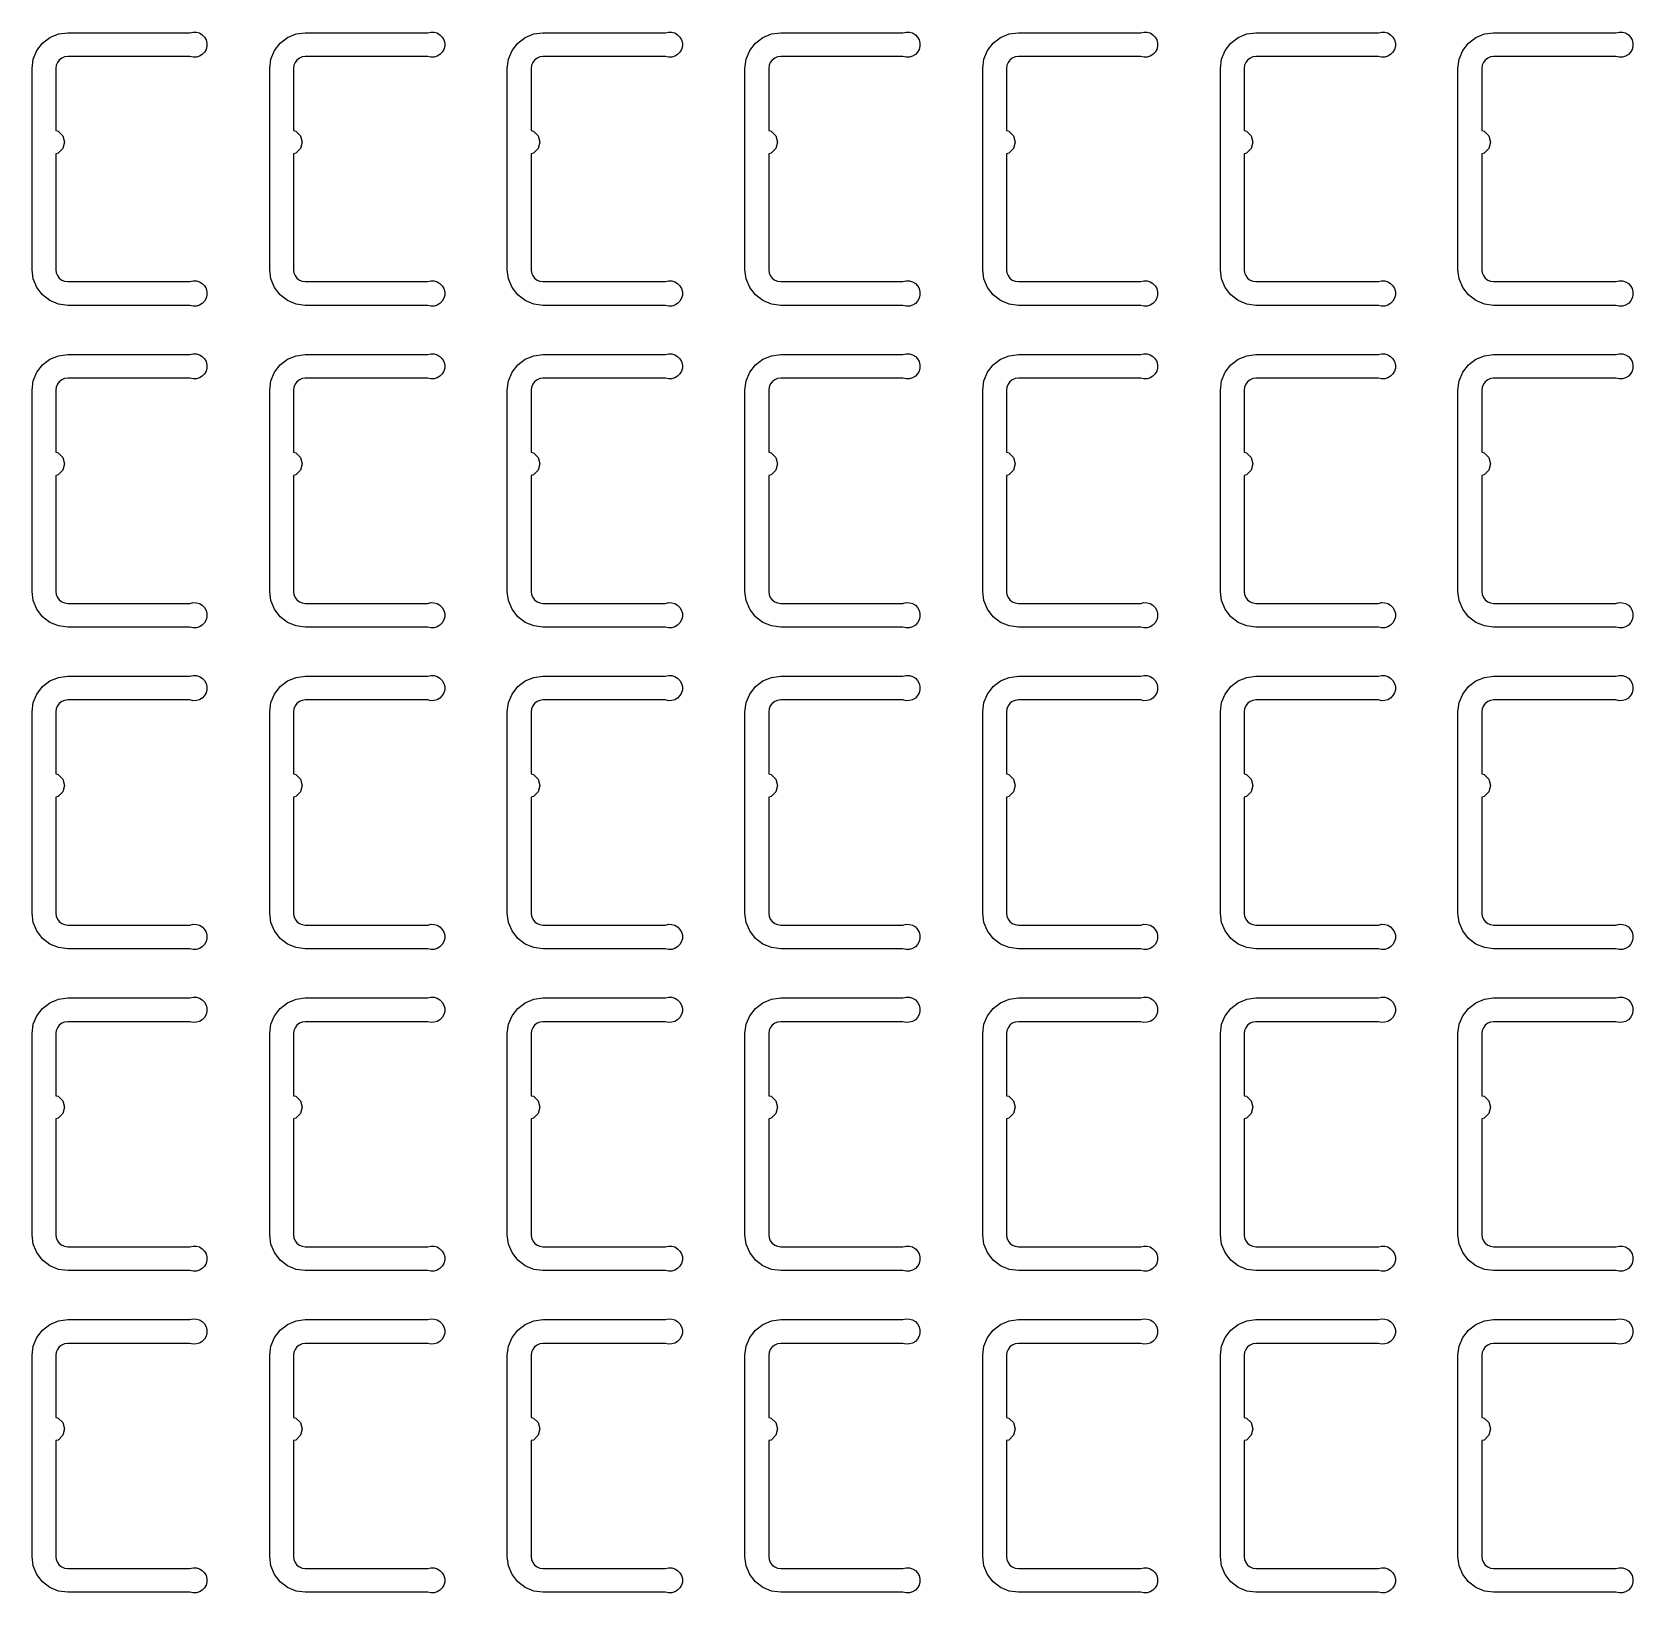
# Model space of a CAD drawing. Extents: x 11 to 212, y 11 to 212.
# Drawn here: x 143.2 to 155.09, y 99.44 to 111.02 of the extents above; entities that cross this region are included whole.
import ezdxf

# ---------------------------------------------------------------- set-up
doc = ezdxf.new("R2010")
doc.units = 0
doc.layers.add('L4', color=7, linetype='continuous')

msp = doc.modelspace()

# ---------------------------------------------------------------- linework, layer by layer
at = {"layer": 'L4'}
for points in [[(144.373, 109.171), (144.397, 109.176), (144.421, 109.175), (144.444, 109.168), (144.464, 109.156), (144.481, 109.139), (144.493, 109.118), (144.499, 109.094), (144.499, 109.07), (144.493, 109.047), (144.481, 109.026), (144.464, 109.009), (144.444, 108.996), (144.421, 108.989), (144.397, 108.989), (144.373, 108.994), (143.465, 108.994), (143.396, 109.003), (143.332, 109.03), (143.278, 109.072), (143.235, 109.126), (143.209, 109.19), (143.2, 109.259), (143.2, 110.753), (143.209, 110.821), (143.235, 110.885), (143.278, 110.94), (143.332, 110.982), (143.396, 111.009), (143.465, 111.018), (144.373, 111.018), (144.397, 111.023), (144.421, 111.022), (144.444, 111.016), (144.464, 111.003), (144.481, 110.986), (144.493, 110.965), (144.499, 110.941), (144.499, 110.917), (144.493, 110.894), (144.481, 110.873), (144.464, 110.856), (144.444, 110.843), (144.421, 110.836), (144.397, 110.836), (144.373, 110.841), (143.465, 110.841), (143.442, 110.838), (143.421, 110.829), (143.402, 110.815), (143.388, 110.797), (143.379, 110.776), (143.376, 110.753), (143.376, 110.292), (143.394, 110.287), (143.429, 110.253), (143.441, 110.206), (143.429, 110.159), (143.394, 110.124), (143.376, 110.12), (143.376, 109.259), (143.379, 109.236), (143.388, 109.215), (143.402, 109.196), (143.421, 109.182), (143.442, 109.174), (143.465, 109.171)], [(146.138, 109.171), (146.161, 109.176), (146.185, 109.175), (146.209, 109.168), (146.229, 109.156), (146.246, 109.139), (146.258, 109.118), (146.264, 109.094), (146.264, 109.07), (146.258, 109.047), (146.246, 109.026), (146.229, 109.009), (146.209, 108.996), (146.185, 108.989), (146.161, 108.989), (146.138, 108.994), (145.229, 108.994), (145.161, 109.003), (145.097, 109.03), (145.042, 109.072), (145, 109.126), (144.974, 109.19), (144.965, 109.259), (144.965, 110.753), (144.974, 110.821), (145, 110.885), (145.042, 110.94), (145.097, 110.982), (145.161, 111.009), (145.229, 111.018), (146.138, 111.018), (146.161, 111.023), (146.185, 111.022), (146.209, 111.016), (146.229, 111.003), (146.246, 110.986), (146.258, 110.965), (146.264, 110.941), (146.264, 110.917), (146.258, 110.894), (146.246, 110.873), (146.229, 110.856), (146.209, 110.843), (146.185, 110.836), (146.161, 110.836), (146.138, 110.841), (145.229, 110.841), (145.207, 110.838), (145.185, 110.829), (145.167, 110.815), (145.153, 110.797), (145.144, 110.776), (145.141, 110.753), (145.141, 110.292), (145.159, 110.287), (145.193, 110.253), (145.206, 110.206), (145.193, 110.159), (145.159, 110.124), (145.141, 110.12), (145.141, 109.259), (145.144, 109.236), (145.153, 109.215), (145.167, 109.196), (145.185, 109.182), (145.207, 109.174), (145.229, 109.171)], [(147.903, 109.171), (147.926, 109.176), (147.95, 109.175), (147.973, 109.168), (147.994, 109.156), (148.011, 109.139), (148.023, 109.118), (148.029, 109.094), (148.029, 109.07), (148.023, 109.047), (148.011, 109.026), (147.994, 109.009), (147.973, 108.996), (147.95, 108.989), (147.926, 108.989), (147.903, 108.994), (146.994, 108.994), (146.926, 109.003), (146.862, 109.03), (146.807, 109.072), (146.765, 109.126), (146.738, 109.19), (146.729, 109.259), (146.729, 110.753), (146.738, 110.821), (146.765, 110.885), (146.807, 110.94), (146.862, 110.982), (146.926, 111.009), (146.994, 111.018), (147.903, 111.018), (147.926, 111.023), (147.95, 111.022), (147.973, 111.016), (147.994, 111.003), (148.011, 110.986), (148.023, 110.965), (148.029, 110.941), (148.029, 110.917), (148.023, 110.894), (148.011, 110.873), (147.994, 110.856), (147.973, 110.843), (147.95, 110.836), (147.926, 110.836), (147.903, 110.841), (146.994, 110.841), (146.971, 110.838), (146.95, 110.829), (146.932, 110.815), (146.918, 110.797), (146.909, 110.776), (146.906, 110.753), (146.906, 110.292), (146.924, 110.287), (146.958, 110.253), (146.971, 110.206), (146.958, 110.159), (146.924, 110.124), (146.906, 110.12), (146.906, 109.259), (146.909, 109.236), (146.918, 109.215), (146.932, 109.196), (146.95, 109.182), (146.971, 109.174), (146.994, 109.171)], [(149.667, 109.171), (149.691, 109.176), (149.715, 109.175), (149.738, 109.168), (149.759, 109.156), (149.775, 109.139), (149.787, 109.118), (149.793, 109.094), (149.793, 109.07), (149.787, 109.047), (149.775, 109.026), (149.759, 109.009), (149.738, 108.996), (149.715, 108.989), (149.691, 108.989), (149.667, 108.994), (148.759, 108.994), (148.69, 109.003), (148.626, 109.03), (148.572, 109.072), (148.53, 109.126), (148.503, 109.19), (148.494, 109.259), (148.494, 110.753), (148.503, 110.821), (148.53, 110.885), (148.572, 110.94), (148.626, 110.982), (148.69, 111.009), (148.759, 111.018), (149.667, 111.018), (149.691, 111.023), (149.715, 111.022), (149.738, 111.016), (149.759, 111.003), (149.775, 110.986), (149.787, 110.965), (149.793, 110.941), (149.793, 110.917), (149.787, 110.894), (149.775, 110.873), (149.759, 110.856), (149.738, 110.843), (149.715, 110.836), (149.691, 110.836), (149.667, 110.841), (148.759, 110.841), (148.736, 110.838), (148.715, 110.829), (148.696, 110.815), (148.682, 110.797), (148.674, 110.776), (148.671, 110.753), (148.671, 110.292), (148.688, 110.287), (148.723, 110.253), (148.735, 110.206), (148.723, 110.159), (148.688, 110.124), (148.671, 110.12), (148.671, 109.259), (148.674, 109.236), (148.682, 109.215), (148.696, 109.196), (148.715, 109.182), (148.736, 109.174), (148.759, 109.171)], [(151.432, 109.171), (151.455, 109.176), (151.48, 109.175), (151.503, 109.168), (151.523, 109.156), (151.54, 109.139), (151.552, 109.118), (151.558, 109.094), (151.558, 109.07), (151.552, 109.047), (151.54, 109.026), (151.523, 109.009), (151.503, 108.996), (151.48, 108.989), (151.455, 108.989), (151.432, 108.994), (150.524, 108.994), (150.455, 109.003), (150.391, 109.03), (150.336, 109.072), (150.294, 109.126), (150.268, 109.19), (150.259, 109.259), (150.259, 110.753), (150.268, 110.821), (150.294, 110.885), (150.336, 110.94), (150.391, 110.982), (150.455, 111.009), (150.524, 111.018), (151.432, 111.018), (151.455, 111.023), (151.48, 111.022), (151.503, 111.016), (151.523, 111.003), (151.54, 110.986), (151.552, 110.965), (151.558, 110.941), (151.558, 110.917), (151.552, 110.894), (151.54, 110.873), (151.523, 110.856), (151.503, 110.843), (151.48, 110.836), (151.455, 110.836), (151.432, 110.841), (150.524, 110.841), (150.501, 110.838), (150.479, 110.829), (150.461, 110.815), (150.447, 110.797), (150.438, 110.776), (150.435, 110.753), (150.435, 110.292), (150.453, 110.287), (150.487, 110.253), (150.5, 110.206), (150.487, 110.159), (150.453, 110.124), (150.435, 110.12), (150.435, 109.259), (150.438, 109.236), (150.447, 109.215), (150.461, 109.196), (150.479, 109.182), (150.501, 109.174), (150.524, 109.171)], [(153.197, 109.171), (153.22, 109.176), (153.244, 109.175), (153.267, 109.168), (153.288, 109.156), (153.305, 109.139), (153.317, 109.118), (153.323, 109.094), (153.323, 109.07), (153.317, 109.047), (153.305, 109.026), (153.288, 109.009), (153.267, 108.996), (153.244, 108.989), (153.22, 108.989), (153.197, 108.994), (152.288, 108.994), (152.22, 109.003), (152.156, 109.03), (152.101, 109.072), (152.059, 109.126), (152.033, 109.19), (152.024, 109.259), (152.024, 110.753), (152.033, 110.821), (152.059, 110.885), (152.101, 110.94), (152.156, 110.982), (152.22, 111.009), (152.288, 111.018), (153.197, 111.018), (153.22, 111.023), (153.244, 111.022), (153.267, 111.016), (153.288, 111.003), (153.305, 110.986), (153.317, 110.965), (153.323, 110.941), (153.323, 110.917), (153.317, 110.894), (153.305, 110.873), (153.288, 110.856), (153.267, 110.843), (153.244, 110.836), (153.22, 110.836), (153.197, 110.841), (152.288, 110.841), (152.265, 110.838), (152.244, 110.829), (152.226, 110.815), (152.212, 110.797), (152.203, 110.776), (152.2, 110.753), (152.2, 110.292), (152.218, 110.287), (152.252, 110.253), (152.265, 110.206), (152.252, 110.159), (152.218, 110.124), (152.2, 110.12), (152.2, 109.259), (152.203, 109.236), (152.212, 109.215), (152.226, 109.196), (152.244, 109.182), (152.265, 109.174), (152.288, 109.171)], [(154.961, 109.171), (154.985, 109.176), (155.009, 109.175), (155.032, 109.168), (155.053, 109.156), (155.069, 109.139), (155.081, 109.118), (155.087, 109.094), (155.087, 109.07), (155.081, 109.047), (155.069, 109.026), (155.053, 109.009), (155.032, 108.996), (155.009, 108.989), (154.985, 108.989), (154.961, 108.994), (154.053, 108.994), (153.984, 109.003), (153.921, 109.03), (153.866, 109.072), (153.824, 109.126), (153.797, 109.19), (153.788, 109.259), (153.788, 110.753), (153.797, 110.821), (153.824, 110.885), (153.866, 110.94), (153.921, 110.982), (153.984, 111.009), (154.053, 111.018), (154.961, 111.018), (154.985, 111.023), (155.009, 111.022), (155.032, 111.016), (155.053, 111.003), (155.069, 110.986), (155.081, 110.965), (155.087, 110.941), (155.087, 110.917), (155.081, 110.894), (155.069, 110.873), (155.053, 110.856), (155.032, 110.843), (155.009, 110.836), (154.985, 110.836), (154.961, 110.841), (154.053, 110.841), (154.03, 110.838), (154.009, 110.829), (153.991, 110.815), (153.977, 110.797), (153.968, 110.776), (153.965, 110.753), (153.965, 110.292), (153.982, 110.287), (154.017, 110.253), (154.029, 110.206), (154.017, 110.159), (153.982, 110.124), (153.965, 110.12), (153.965, 109.259), (153.968, 109.236), (153.977, 109.215), (153.991, 109.196), (154.009, 109.182), (154.03, 109.174), (154.053, 109.171)], [(144.373, 106.782), (144.397, 106.788), (144.421, 106.787), (144.444, 106.78), (144.464, 106.768), (144.481, 106.75), (144.493, 106.729), (144.499, 106.706), (144.499, 106.682), (144.493, 106.659), (144.481, 106.638), (144.464, 106.62), (144.444, 106.608), (144.421, 106.601), (144.397, 106.6), (144.373, 106.606), (143.465, 106.606), (143.396, 106.615), (143.332, 106.641), (143.278, 106.683), (143.235, 106.738), (143.209, 106.802), (143.2, 106.871), (143.2, 108.365), (143.209, 108.433), (143.235, 108.497), (143.278, 108.552), (143.332, 108.594), (143.396, 108.62), (143.465, 108.629), (144.373, 108.629), (144.397, 108.635), (144.421, 108.634), (144.444, 108.627), (144.464, 108.615), (144.481, 108.598), (144.493, 108.577), (144.499, 108.553), (144.499, 108.529), (144.493, 108.506), (144.481, 108.485), (144.464, 108.468), (144.444, 108.455), (144.421, 108.448), (144.397, 108.448), (144.373, 108.453), (143.465, 108.453), (143.442, 108.45), (143.421, 108.441), (143.402, 108.427), (143.388, 108.409), (143.379, 108.388), (143.376, 108.365), (143.376, 107.904), (143.394, 107.899), (143.429, 107.865), (143.441, 107.818), (143.429, 107.771), (143.394, 107.736), (143.376, 107.731), (143.376, 106.871), (143.379, 106.848), (143.388, 106.826), (143.402, 106.808), (143.421, 106.794), (143.442, 106.785), (143.465, 106.782)], [(146.138, 106.782), (146.161, 106.788), (146.185, 106.787), (146.209, 106.78), (146.229, 106.768), (146.246, 106.75), (146.258, 106.729), (146.264, 106.706), (146.264, 106.682), (146.258, 106.659), (146.246, 106.638), (146.229, 106.62), (146.209, 106.608), (146.185, 106.601), (146.161, 106.6), (146.138, 106.606), (145.229, 106.606), (145.161, 106.615), (145.097, 106.641), (145.042, 106.683), (145, 106.738), (144.974, 106.802), (144.965, 106.871), (144.965, 108.365), (144.974, 108.433), (145, 108.497), (145.042, 108.552), (145.097, 108.594), (145.161, 108.62), (145.229, 108.629), (146.138, 108.629), (146.161, 108.635), (146.185, 108.634), (146.209, 108.627), (146.229, 108.615), (146.246, 108.598), (146.258, 108.577), (146.264, 108.553), (146.264, 108.529), (146.258, 108.506), (146.246, 108.485), (146.229, 108.468), (146.209, 108.455), (146.185, 108.448), (146.161, 108.448), (146.138, 108.453), (145.229, 108.453), (145.207, 108.45), (145.185, 108.441), (145.167, 108.427), (145.153, 108.409), (145.144, 108.388), (145.141, 108.365), (145.141, 107.904), (145.159, 107.899), (145.193, 107.865), (145.206, 107.818), (145.193, 107.771), (145.159, 107.736), (145.141, 107.731), (145.141, 106.871), (145.144, 106.848), (145.153, 106.826), (145.167, 106.808), (145.185, 106.794), (145.207, 106.785), (145.229, 106.782)], [(147.903, 106.782), (147.926, 106.788), (147.95, 106.787), (147.973, 106.78), (147.994, 106.768), (148.011, 106.75), (148.023, 106.729), (148.029, 106.706), (148.029, 106.682), (148.023, 106.659), (148.011, 106.638), (147.994, 106.62), (147.973, 106.608), (147.95, 106.601), (147.926, 106.6), (147.903, 106.606), (146.994, 106.606), (146.926, 106.615), (146.862, 106.641), (146.807, 106.683), (146.765, 106.738), (146.738, 106.802), (146.729, 106.871), (146.729, 108.365), (146.738, 108.433), (146.765, 108.497), (146.807, 108.552), (146.862, 108.594), (146.926, 108.62), (146.994, 108.629), (147.903, 108.629), (147.926, 108.635), (147.95, 108.634), (147.973, 108.627), (147.994, 108.615), (148.011, 108.598), (148.023, 108.577), (148.029, 108.553), (148.029, 108.529), (148.023, 108.506), (148.011, 108.485), (147.994, 108.468), (147.973, 108.455), (147.95, 108.448), (147.926, 108.448), (147.903, 108.453), (146.994, 108.453), (146.971, 108.45), (146.95, 108.441), (146.932, 108.427), (146.918, 108.409), (146.909, 108.388), (146.906, 108.365), (146.906, 107.904), (146.924, 107.899), (146.958, 107.865), (146.971, 107.818), (146.958, 107.771), (146.924, 107.736), (146.906, 107.731), (146.906, 106.871), (146.909, 106.848), (146.918, 106.826), (146.932, 106.808), (146.95, 106.794), (146.971, 106.785), (146.994, 106.782)], [(149.667, 106.782), (149.691, 106.788), (149.715, 106.787), (149.738, 106.78), (149.759, 106.768), (149.775, 106.75), (149.787, 106.729), (149.793, 106.706), (149.793, 106.682), (149.787, 106.659), (149.775, 106.638), (149.759, 106.62), (149.738, 106.608), (149.715, 106.601), (149.691, 106.6), (149.667, 106.606), (148.759, 106.606), (148.69, 106.615), (148.626, 106.641), (148.572, 106.683), (148.53, 106.738), (148.503, 106.802), (148.494, 106.871), (148.494, 108.365), (148.503, 108.433), (148.53, 108.497), (148.572, 108.552), (148.626, 108.594), (148.69, 108.62), (148.759, 108.629), (149.667, 108.629), (149.691, 108.635), (149.715, 108.634), (149.738, 108.627), (149.759, 108.615), (149.775, 108.598), (149.787, 108.577), (149.793, 108.553), (149.793, 108.529), (149.787, 108.506), (149.775, 108.485), (149.759, 108.468), (149.738, 108.455), (149.715, 108.448), (149.691, 108.448), (149.667, 108.453), (148.759, 108.453), (148.736, 108.45), (148.715, 108.441), (148.696, 108.427), (148.682, 108.409), (148.674, 108.388), (148.671, 108.365), (148.671, 107.904), (148.688, 107.899), (148.723, 107.865), (148.735, 107.818), (148.723, 107.771), (148.688, 107.736), (148.671, 107.731), (148.671, 106.871), (148.674, 106.848), (148.682, 106.826), (148.696, 106.808), (148.715, 106.794), (148.736, 106.785), (148.759, 106.782)], [(151.432, 106.782), (151.455, 106.788), (151.48, 106.787), (151.503, 106.78), (151.523, 106.768), (151.54, 106.75), (151.552, 106.729), (151.558, 106.706), (151.558, 106.682), (151.552, 106.659), (151.54, 106.638), (151.523, 106.62), (151.503, 106.608), (151.48, 106.601), (151.455, 106.6), (151.432, 106.606), (150.524, 106.606), (150.455, 106.615), (150.391, 106.641), (150.336, 106.683), (150.294, 106.738), (150.268, 106.802), (150.259, 106.871), (150.259, 108.365), (150.268, 108.433), (150.294, 108.497), (150.336, 108.552), (150.391, 108.594), (150.455, 108.62), (150.524, 108.629), (151.432, 108.629), (151.455, 108.635), (151.48, 108.634), (151.503, 108.627), (151.523, 108.615), (151.54, 108.598), (151.552, 108.577), (151.558, 108.553), (151.558, 108.529), (151.552, 108.506), (151.54, 108.485), (151.523, 108.468), (151.503, 108.455), (151.48, 108.448), (151.455, 108.448), (151.432, 108.453), (150.524, 108.453), (150.501, 108.45), (150.479, 108.441), (150.461, 108.427), (150.447, 108.409), (150.438, 108.388), (150.435, 108.365), (150.435, 107.904), (150.453, 107.899), (150.487, 107.865), (150.5, 107.818), (150.487, 107.771), (150.453, 107.736), (150.435, 107.731), (150.435, 106.871), (150.438, 106.848), (150.447, 106.826), (150.461, 106.808), (150.479, 106.794), (150.501, 106.785), (150.524, 106.782)], [(153.197, 106.782), (153.22, 106.788), (153.244, 106.787), (153.267, 106.78), (153.288, 106.768), (153.305, 106.75), (153.317, 106.729), (153.323, 106.706), (153.323, 106.682), (153.317, 106.659), (153.305, 106.638), (153.288, 106.62), (153.267, 106.608), (153.244, 106.601), (153.22, 106.6), (153.197, 106.606), (152.288, 106.606), (152.22, 106.615), (152.156, 106.641), (152.101, 106.683), (152.059, 106.738), (152.033, 106.802), (152.024, 106.871), (152.024, 108.365), (152.033, 108.433), (152.059, 108.497), (152.101, 108.552), (152.156, 108.594), (152.22, 108.62), (152.288, 108.629), (153.197, 108.629), (153.22, 108.635), (153.244, 108.634), (153.267, 108.627), (153.288, 108.615), (153.305, 108.598), (153.317, 108.577), (153.323, 108.553), (153.323, 108.529), (153.317, 108.506), (153.305, 108.485), (153.288, 108.468), (153.267, 108.455), (153.244, 108.448), (153.22, 108.448), (153.197, 108.453), (152.288, 108.453), (152.265, 108.45), (152.244, 108.441), (152.226, 108.427), (152.212, 108.409), (152.203, 108.388), (152.2, 108.365), (152.2, 107.904), (152.218, 107.899), (152.252, 107.865), (152.265, 107.818), (152.252, 107.771), (152.218, 107.736), (152.2, 107.731), (152.2, 106.871), (152.203, 106.848), (152.212, 106.826), (152.226, 106.808), (152.244, 106.794), (152.265, 106.785), (152.288, 106.782)], [(154.961, 106.782), (154.985, 106.788), (155.009, 106.787), (155.032, 106.78), (155.053, 106.768), (155.069, 106.75), (155.081, 106.729), (155.087, 106.706), (155.087, 106.682), (155.081, 106.659), (155.069, 106.638), (155.053, 106.62), (155.032, 106.608), (155.009, 106.601), (154.985, 106.6), (154.961, 106.606), (154.053, 106.606), (153.984, 106.615), (153.921, 106.641), (153.866, 106.683), (153.824, 106.738), (153.797, 106.802), (153.788, 106.871), (153.788, 108.365), (153.797, 108.433), (153.824, 108.497), (153.866, 108.552), (153.921, 108.594), (153.984, 108.62), (154.053, 108.629), (154.961, 108.629), (154.985, 108.635), (155.009, 108.634), (155.032, 108.627), (155.053, 108.615), (155.069, 108.598), (155.081, 108.577), (155.087, 108.553), (155.087, 108.529), (155.081, 108.506), (155.069, 108.485), (155.053, 108.468), (155.032, 108.455), (155.009, 108.448), (154.985, 108.448), (154.961, 108.453), (154.053, 108.453), (154.03, 108.45), (154.009, 108.441), (153.991, 108.427), (153.977, 108.409), (153.968, 108.388), (153.965, 108.365), (153.965, 107.904), (153.982, 107.899), (154.017, 107.865), (154.029, 107.818), (154.017, 107.771), (153.982, 107.736), (153.965, 107.731), (153.965, 106.871), (153.968, 106.848), (153.977, 106.826), (153.991, 106.808), (154.009, 106.794), (154.03, 106.785), (154.053, 106.782)], [(144.373, 104.394), (144.397, 104.4), (144.421, 104.399), (144.444, 104.392), (144.464, 104.38), (144.481, 104.362), (144.493, 104.341), (144.499, 104.318), (144.499, 104.294), (144.493, 104.271), (144.481, 104.25), (144.464, 104.232), (144.444, 104.22), (144.421, 104.213), (144.397, 104.212), (144.373, 104.218), (143.465, 104.218), (143.396, 104.227), (143.332, 104.253), (143.278, 104.295), (143.235, 104.35), (143.209, 104.414), (143.2, 104.482), (143.2, 105.976), (143.209, 106.045), (143.235, 106.109), (143.278, 106.164), (143.332, 106.206), (143.396, 106.232), (143.465, 106.241), (144.373, 106.241), (144.397, 106.247), (144.421, 106.246), (144.444, 106.239), (144.464, 106.227), (144.481, 106.209), (144.493, 106.188), (144.499, 106.165), (144.499, 106.141), (144.493, 106.118), (144.481, 106.097), (144.464, 106.079), (144.444, 106.067), (144.421, 106.06), (144.397, 106.059), (144.373, 106.065), (143.465, 106.065), (143.442, 106.062), (143.421, 106.053), (143.402, 106.039), (143.388, 106.021), (143.379, 105.999), (143.376, 105.976), (143.376, 105.516), (143.394, 105.511), (143.429, 105.476), (143.441, 105.429), (143.429, 105.382), (143.394, 105.348), (143.376, 105.343), (143.376, 104.482), (143.379, 104.46), (143.388, 104.438), (143.402, 104.42), (143.421, 104.406), (143.442, 104.397), (143.465, 104.394)], [(146.138, 104.394), (146.161, 104.4), (146.185, 104.399), (146.209, 104.392), (146.229, 104.38), (146.246, 104.362), (146.258, 104.341), (146.264, 104.318), (146.264, 104.294), (146.258, 104.271), (146.246, 104.25), (146.229, 104.232), (146.209, 104.22), (146.185, 104.213), (146.161, 104.212), (146.138, 104.218), (145.229, 104.218), (145.161, 104.227), (145.097, 104.253), (145.042, 104.295), (145, 104.35), (144.974, 104.414), (144.965, 104.482), (144.965, 105.976), (144.974, 106.045), (145, 106.109), (145.042, 106.164), (145.097, 106.206), (145.161, 106.232), (145.229, 106.241), (146.138, 106.241), (146.161, 106.247), (146.185, 106.246), (146.209, 106.239), (146.229, 106.227), (146.246, 106.209), (146.258, 106.188), (146.264, 106.165), (146.264, 106.141), (146.258, 106.118), (146.246, 106.097), (146.229, 106.079), (146.209, 106.067), (146.185, 106.06), (146.161, 106.059), (146.138, 106.065), (145.229, 106.065), (145.207, 106.062), (145.185, 106.053), (145.167, 106.039), (145.153, 106.021), (145.144, 105.999), (145.141, 105.976), (145.141, 105.516), (145.159, 105.511), (145.193, 105.476), (145.206, 105.429), (145.193, 105.382), (145.159, 105.348), (145.141, 105.343), (145.141, 104.482), (145.144, 104.46), (145.153, 104.438), (145.167, 104.42), (145.185, 104.406), (145.207, 104.397), (145.229, 104.394)], [(147.903, 104.394), (147.926, 104.4), (147.95, 104.399), (147.973, 104.392), (147.994, 104.38), (148.011, 104.362), (148.023, 104.341), (148.029, 104.318), (148.029, 104.294), (148.023, 104.271), (148.011, 104.25), (147.994, 104.232), (147.973, 104.22), (147.95, 104.213), (147.926, 104.212), (147.903, 104.218), (146.994, 104.218), (146.926, 104.227), (146.862, 104.253), (146.807, 104.295), (146.765, 104.35), (146.738, 104.414), (146.729, 104.482), (146.729, 105.976), (146.738, 106.045), (146.765, 106.109), (146.807, 106.164), (146.862, 106.206), (146.926, 106.232), (146.994, 106.241), (147.903, 106.241), (147.926, 106.247), (147.95, 106.246), (147.973, 106.239), (147.994, 106.227), (148.011, 106.209), (148.023, 106.188), (148.029, 106.165), (148.029, 106.141), (148.023, 106.118), (148.011, 106.097), (147.994, 106.079), (147.973, 106.067), (147.95, 106.06), (147.926, 106.059), (147.903, 106.065), (146.994, 106.065), (146.971, 106.062), (146.95, 106.053), (146.932, 106.039), (146.918, 106.021), (146.909, 105.999), (146.906, 105.976), (146.906, 105.516), (146.924, 105.511), (146.958, 105.476), (146.971, 105.429), (146.958, 105.382), (146.924, 105.348), (146.906, 105.343), (146.906, 104.482), (146.909, 104.46), (146.918, 104.438), (146.932, 104.42), (146.95, 104.406), (146.971, 104.397), (146.994, 104.394)], [(149.667, 104.394), (149.691, 104.4), (149.715, 104.399), (149.738, 104.392), (149.759, 104.38), (149.775, 104.362), (149.787, 104.341), (149.793, 104.318), (149.793, 104.294), (149.787, 104.271), (149.775, 104.25), (149.759, 104.232), (149.738, 104.22), (149.715, 104.213), (149.691, 104.212), (149.667, 104.218), (148.759, 104.218), (148.69, 104.227), (148.626, 104.253), (148.572, 104.295), (148.53, 104.35), (148.503, 104.414), (148.494, 104.482), (148.494, 105.976), (148.503, 106.045), (148.53, 106.109), (148.572, 106.164), (148.626, 106.206), (148.69, 106.232), (148.759, 106.241), (149.667, 106.241), (149.691, 106.247), (149.715, 106.246), (149.738, 106.239), (149.759, 106.227), (149.775, 106.209), (149.787, 106.188), (149.793, 106.165), (149.793, 106.141), (149.787, 106.118), (149.775, 106.097), (149.759, 106.079), (149.738, 106.067), (149.715, 106.06), (149.691, 106.059), (149.667, 106.065), (148.759, 106.065), (148.736, 106.062), (148.715, 106.053), (148.696, 106.039), (148.682, 106.021), (148.674, 105.999), (148.671, 105.976), (148.671, 105.516), (148.688, 105.511), (148.723, 105.476), (148.735, 105.429), (148.723, 105.382), (148.688, 105.348), (148.671, 105.343), (148.671, 104.482), (148.674, 104.46), (148.682, 104.438), (148.696, 104.42), (148.715, 104.406), (148.736, 104.397), (148.759, 104.394)], [(151.432, 104.394), (151.455, 104.4), (151.48, 104.399), (151.503, 104.392), (151.523, 104.38), (151.54, 104.362), (151.552, 104.341), (151.558, 104.318), (151.558, 104.294), (151.552, 104.271), (151.54, 104.25), (151.523, 104.232), (151.503, 104.22), (151.48, 104.213), (151.455, 104.212), (151.432, 104.218), (150.524, 104.218), (150.455, 104.227), (150.391, 104.253), (150.336, 104.295), (150.294, 104.35), (150.268, 104.414), (150.259, 104.482), (150.259, 105.976), (150.268, 106.045), (150.294, 106.109), (150.336, 106.164), (150.391, 106.206), (150.455, 106.232), (150.524, 106.241), (151.432, 106.241), (151.455, 106.247), (151.48, 106.246), (151.503, 106.239), (151.523, 106.227), (151.54, 106.209), (151.552, 106.188), (151.558, 106.165), (151.558, 106.141), (151.552, 106.118), (151.54, 106.097), (151.523, 106.079), (151.503, 106.067), (151.48, 106.06), (151.455, 106.059), (151.432, 106.065), (150.524, 106.065), (150.501, 106.062), (150.479, 106.053), (150.461, 106.039), (150.447, 106.021), (150.438, 105.999), (150.435, 105.976), (150.435, 105.516), (150.453, 105.511), (150.487, 105.476), (150.5, 105.429), (150.487, 105.382), (150.453, 105.348), (150.435, 105.343), (150.435, 104.482), (150.438, 104.46), (150.447, 104.438), (150.461, 104.42), (150.479, 104.406), (150.501, 104.397), (150.524, 104.394)], [(153.197, 104.394), (153.22, 104.4), (153.244, 104.399), (153.267, 104.392), (153.288, 104.38), (153.305, 104.362), (153.317, 104.341), (153.323, 104.318), (153.323, 104.294), (153.317, 104.271), (153.305, 104.25), (153.288, 104.232), (153.267, 104.22), (153.244, 104.213), (153.22, 104.212), (153.197, 104.218), (152.288, 104.218), (152.22, 104.227), (152.156, 104.253), (152.101, 104.295), (152.059, 104.35), (152.033, 104.414), (152.024, 104.482), (152.024, 105.976), (152.033, 106.045), (152.059, 106.109), (152.101, 106.164), (152.156, 106.206), (152.22, 106.232), (152.288, 106.241), (153.197, 106.241), (153.22, 106.247), (153.244, 106.246), (153.267, 106.239), (153.288, 106.227), (153.305, 106.209), (153.317, 106.188), (153.323, 106.165), (153.323, 106.141), (153.317, 106.118), (153.305, 106.097), (153.288, 106.079), (153.267, 106.067), (153.244, 106.06), (153.22, 106.059), (153.197, 106.065), (152.288, 106.065), (152.265, 106.062), (152.244, 106.053), (152.226, 106.039), (152.212, 106.021), (152.203, 105.999), (152.2, 105.976), (152.2, 105.516), (152.218, 105.511), (152.252, 105.476), (152.265, 105.429), (152.252, 105.382), (152.218, 105.348), (152.2, 105.343), (152.2, 104.482), (152.203, 104.46), (152.212, 104.438), (152.226, 104.42), (152.244, 104.406), (152.265, 104.397), (152.288, 104.394)], [(154.961, 104.394), (154.985, 104.4), (155.009, 104.399), (155.032, 104.392), (155.053, 104.38), (155.069, 104.362), (155.081, 104.341), (155.087, 104.318), (155.087, 104.294), (155.081, 104.271), (155.069, 104.25), (155.053, 104.232), (155.032, 104.22), (155.009, 104.213), (154.985, 104.212), (154.961, 104.218), (154.053, 104.218), (153.984, 104.227), (153.921, 104.253), (153.866, 104.295), (153.824, 104.35), (153.797, 104.414), (153.788, 104.482), (153.788, 105.976), (153.797, 106.045), (153.824, 106.109), (153.866, 106.164), (153.921, 106.206), (153.984, 106.232), (154.053, 106.241), (154.961, 106.241), (154.985, 106.247), (155.009, 106.246), (155.032, 106.239), (155.053, 106.227), (155.069, 106.209), (155.081, 106.188), (155.087, 106.165), (155.087, 106.141), (155.081, 106.118), (155.069, 106.097), (155.053, 106.079), (155.032, 106.067), (155.009, 106.06), (154.985, 106.059), (154.961, 106.065), (154.053, 106.065), (154.03, 106.062), (154.009, 106.053), (153.991, 106.039), (153.977, 106.021), (153.968, 105.999), (153.965, 105.976), (153.965, 105.516), (153.982, 105.511), (154.017, 105.476), (154.029, 105.429), (154.017, 105.382), (153.982, 105.348), (153.965, 105.343), (153.965, 104.482), (153.968, 104.46), (153.977, 104.438), (153.991, 104.42), (154.009, 104.406), (154.03, 104.397), (154.053, 104.394)], [(144.373, 102.006), (144.397, 102.011), (144.421, 102.011), (144.444, 102.004), (144.464, 101.991), (144.481, 101.974), (144.493, 101.953), (144.499, 101.93), (144.499, 101.906), (144.493, 101.882), (144.481, 101.861), (144.464, 101.844), (144.444, 101.832), (144.421, 101.825), (144.397, 101.824), (144.373, 101.829), (143.465, 101.829), (143.396, 101.838), (143.332, 101.865), (143.278, 101.907), (143.235, 101.962), (143.209, 102.026), (143.2, 102.094), (143.2, 103.588), (143.209, 103.657), (143.235, 103.721), (143.278, 103.775), (143.332, 103.817), (143.396, 103.844), (143.465, 103.853), (144.373, 103.853), (144.397, 103.858), (144.421, 103.858), (144.444, 103.851), (144.464, 103.838), (144.481, 103.821), (144.493, 103.8), (144.499, 103.777), (144.499, 103.753), (144.493, 103.729), (144.481, 103.708), (144.464, 103.691), (144.444, 103.679), (144.421, 103.672), (144.397, 103.671), (144.373, 103.676), (143.465, 103.676), (143.442, 103.673), (143.421, 103.665), (143.402, 103.651), (143.388, 103.632), (143.379, 103.611), (143.376, 103.588), (143.376, 103.127), (143.394, 103.123), (143.429, 103.088), (143.441, 103.041), (143.429, 102.994), (143.394, 102.96), (143.376, 102.955), (143.376, 102.094), (143.379, 102.071), (143.388, 102.05), (143.402, 102.032), (143.421, 102.018), (143.442, 102.009), (143.465, 102.006)], [(146.138, 102.006), (146.161, 102.011), (146.185, 102.011), (146.209, 102.004), (146.229, 101.991), (146.246, 101.974), (146.258, 101.953), (146.264, 101.93), (146.264, 101.906), (146.258, 101.882), (146.246, 101.861), (146.229, 101.844), (146.209, 101.832), (146.185, 101.825), (146.161, 101.824), (146.138, 101.829), (145.229, 101.829), (145.161, 101.838), (145.097, 101.865), (145.042, 101.907), (145, 101.962), (144.974, 102.026), (144.965, 102.094), (144.965, 103.588), (144.974, 103.657), (145, 103.721), (145.042, 103.775), (145.097, 103.817), (145.161, 103.844), (145.229, 103.853), (146.138, 103.853), (146.161, 103.858), (146.185, 103.858), (146.209, 103.851), (146.229, 103.838), (146.246, 103.821), (146.258, 103.8), (146.264, 103.777), (146.264, 103.753), (146.258, 103.729), (146.246, 103.708), (146.229, 103.691), (146.209, 103.679), (146.185, 103.672), (146.161, 103.671), (146.138, 103.676), (145.229, 103.676), (145.207, 103.673), (145.185, 103.665), (145.167, 103.651), (145.153, 103.632), (145.144, 103.611), (145.141, 103.588), (145.141, 103.127), (145.159, 103.123), (145.193, 103.088), (145.206, 103.041), (145.193, 102.994), (145.159, 102.96), (145.141, 102.955), (145.141, 102.094), (145.144, 102.071), (145.153, 102.05), (145.167, 102.032), (145.185, 102.018), (145.207, 102.009), (145.229, 102.006)], [(147.903, 102.006), (147.926, 102.011), (147.95, 102.011), (147.973, 102.004), (147.994, 101.991), (148.011, 101.974), (148.023, 101.953), (148.029, 101.93), (148.029, 101.906), (148.023, 101.882), (148.011, 101.861), (147.994, 101.844), (147.973, 101.832), (147.95, 101.825), (147.926, 101.824), (147.903, 101.829), (146.994, 101.829), (146.926, 101.838), (146.862, 101.865), (146.807, 101.907), (146.765, 101.962), (146.738, 102.026), (146.729, 102.094), (146.729, 103.588), (146.738, 103.657), (146.765, 103.721), (146.807, 103.775), (146.862, 103.817), (146.926, 103.844), (146.994, 103.853), (147.903, 103.853), (147.926, 103.858), (147.95, 103.858), (147.973, 103.851), (147.994, 103.838), (148.011, 103.821), (148.023, 103.8), (148.029, 103.777), (148.029, 103.753), (148.023, 103.729), (148.011, 103.708), (147.994, 103.691), (147.973, 103.679), (147.95, 103.672), (147.926, 103.671), (147.903, 103.676), (146.994, 103.676), (146.971, 103.673), (146.95, 103.665), (146.932, 103.651), (146.918, 103.632), (146.909, 103.611), (146.906, 103.588), (146.906, 103.127), (146.924, 103.123), (146.958, 103.088), (146.971, 103.041), (146.958, 102.994), (146.924, 102.96), (146.906, 102.955), (146.906, 102.094), (146.909, 102.071), (146.918, 102.05), (146.932, 102.032), (146.95, 102.018), (146.971, 102.009), (146.994, 102.006)], [(149.667, 102.006), (149.691, 102.011), (149.715, 102.011), (149.738, 102.004), (149.759, 101.991), (149.775, 101.974), (149.787, 101.953), (149.793, 101.93), (149.793, 101.906), (149.787, 101.882), (149.775, 101.861), (149.759, 101.844), (149.738, 101.832), (149.715, 101.825), (149.691, 101.824), (149.667, 101.829), (148.759, 101.829), (148.69, 101.838), (148.626, 101.865), (148.572, 101.907), (148.53, 101.962), (148.503, 102.026), (148.494, 102.094), (148.494, 103.588), (148.503, 103.657), (148.53, 103.721), (148.572, 103.775), (148.626, 103.817), (148.69, 103.844), (148.759, 103.853), (149.667, 103.853), (149.691, 103.858), (149.715, 103.858), (149.738, 103.851), (149.759, 103.838), (149.775, 103.821), (149.787, 103.8), (149.793, 103.777), (149.793, 103.753), (149.787, 103.729), (149.775, 103.708), (149.759, 103.691), (149.738, 103.679), (149.715, 103.672), (149.691, 103.671), (149.667, 103.676), (148.759, 103.676), (148.736, 103.673), (148.715, 103.665), (148.696, 103.651), (148.682, 103.632), (148.674, 103.611), (148.671, 103.588), (148.671, 103.127), (148.688, 103.123), (148.723, 103.088), (148.735, 103.041), (148.723, 102.994), (148.688, 102.96), (148.671, 102.955), (148.671, 102.094), (148.674, 102.071), (148.682, 102.05), (148.696, 102.032), (148.715, 102.018), (148.736, 102.009), (148.759, 102.006)], [(151.432, 102.006), (151.455, 102.011), (151.48, 102.011), (151.503, 102.004), (151.523, 101.991), (151.54, 101.974), (151.552, 101.953), (151.558, 101.93), (151.558, 101.906), (151.552, 101.882), (151.54, 101.861), (151.523, 101.844), (151.503, 101.832), (151.48, 101.825), (151.455, 101.824), (151.432, 101.829), (150.524, 101.829), (150.455, 101.838), (150.391, 101.865), (150.336, 101.907), (150.294, 101.962), (150.268, 102.026), (150.259, 102.094), (150.259, 103.588), (150.268, 103.657), (150.294, 103.721), (150.336, 103.775), (150.391, 103.817), (150.455, 103.844), (150.524, 103.853), (151.432, 103.853), (151.455, 103.858), (151.48, 103.858), (151.503, 103.851), (151.523, 103.838), (151.54, 103.821), (151.552, 103.8), (151.558, 103.777), (151.558, 103.753), (151.552, 103.729), (151.54, 103.708), (151.523, 103.691), (151.503, 103.679), (151.48, 103.672), (151.455, 103.671), (151.432, 103.676), (150.524, 103.676), (150.501, 103.673), (150.479, 103.665), (150.461, 103.651), (150.447, 103.632), (150.438, 103.611), (150.435, 103.588), (150.435, 103.127), (150.453, 103.123), (150.487, 103.088), (150.5, 103.041), (150.487, 102.994), (150.453, 102.96), (150.435, 102.955), (150.435, 102.094), (150.438, 102.071), (150.447, 102.05), (150.461, 102.032), (150.479, 102.018), (150.501, 102.009), (150.524, 102.006)], [(153.197, 102.006), (153.22, 102.011), (153.244, 102.011), (153.267, 102.004), (153.288, 101.991), (153.305, 101.974), (153.317, 101.953), (153.323, 101.93), (153.323, 101.906), (153.317, 101.882), (153.305, 101.861), (153.288, 101.844), (153.267, 101.832), (153.244, 101.825), (153.22, 101.824), (153.197, 101.829), (152.288, 101.829), (152.22, 101.838), (152.156, 101.865), (152.101, 101.907), (152.059, 101.962), (152.033, 102.026), (152.024, 102.094), (152.024, 103.588), (152.033, 103.657), (152.059, 103.721), (152.101, 103.775), (152.156, 103.817), (152.22, 103.844), (152.288, 103.853), (153.197, 103.853), (153.22, 103.858), (153.244, 103.858), (153.267, 103.851), (153.288, 103.838), (153.305, 103.821), (153.317, 103.8), (153.323, 103.777), (153.323, 103.753), (153.317, 103.729), (153.305, 103.708), (153.288, 103.691), (153.267, 103.679), (153.244, 103.672), (153.22, 103.671), (153.197, 103.676), (152.288, 103.676), (152.265, 103.673), (152.244, 103.665), (152.226, 103.651), (152.212, 103.632), (152.203, 103.611), (152.2, 103.588), (152.2, 103.127), (152.218, 103.123), (152.252, 103.088), (152.265, 103.041), (152.252, 102.994), (152.218, 102.96), (152.2, 102.955), (152.2, 102.094), (152.203, 102.071), (152.212, 102.05), (152.226, 102.032), (152.244, 102.018), (152.265, 102.009), (152.288, 102.006)], [(154.961, 102.006), (154.985, 102.011), (155.009, 102.011), (155.032, 102.004), (155.053, 101.991), (155.069, 101.974), (155.081, 101.953), (155.087, 101.93), (155.087, 101.906), (155.081, 101.882), (155.069, 101.861), (155.053, 101.844), (155.032, 101.832), (155.009, 101.825), (154.985, 101.824), (154.961, 101.829), (154.053, 101.829), (153.984, 101.838), (153.921, 101.865), (153.866, 101.907), (153.824, 101.962), (153.797, 102.026), (153.788, 102.094), (153.788, 103.588), (153.797, 103.657), (153.824, 103.721), (153.866, 103.775), (153.921, 103.817), (153.984, 103.844), (154.053, 103.853), (154.961, 103.853), (154.985, 103.858), (155.009, 103.858), (155.032, 103.851), (155.053, 103.838), (155.069, 103.821), (155.081, 103.8), (155.087, 103.777), (155.087, 103.753), (155.081, 103.729), (155.069, 103.708), (155.053, 103.691), (155.032, 103.679), (155.009, 103.672), (154.985, 103.671), (154.961, 103.676), (154.053, 103.676), (154.03, 103.673), (154.009, 103.665), (153.991, 103.651), (153.977, 103.632), (153.968, 103.611), (153.965, 103.588), (153.965, 103.127), (153.982, 103.123), (154.017, 103.088), (154.029, 103.041), (154.017, 102.994), (153.982, 102.96), (153.965, 102.955), (153.965, 102.094), (153.968, 102.071), (153.977, 102.05), (153.991, 102.032), (154.009, 102.018), (154.03, 102.009), (154.053, 102.006)], [(144.373, 99.618), (144.397, 99.623), (144.421, 99.622), (144.444, 99.616), (144.464, 99.603), (144.481, 99.586), (144.493, 99.565), (144.499, 99.541), (144.499, 99.517), (144.493, 99.494), (144.481, 99.473), (144.464, 99.456), (144.444, 99.443), (144.421, 99.436), (144.397, 99.436), (144.373, 99.441), (143.465, 99.441), (143.396, 99.45), (143.332, 99.477), (143.278, 99.519), (143.235, 99.574), (143.209, 99.637), (143.2, 99.706), (143.2, 101.2), (143.209, 101.269), (143.235, 101.332), (143.278, 101.387), (143.332, 101.429), (143.396, 101.456), (143.465, 101.465), (144.373, 101.465), (144.397, 101.47), (144.421, 101.469), (144.444, 101.463), (144.464, 101.45), (144.481, 101.433), (144.493, 101.412), (144.499, 101.389), (144.499, 101.364), (144.493, 101.341), (144.481, 101.32), (144.464, 101.303), (144.444, 101.29), (144.421, 101.284), (144.397, 101.283), (144.373, 101.288), (143.465, 101.288), (143.442, 101.285), (143.421, 101.276), (143.402, 101.262), (143.388, 101.244), (143.379, 101.223), (143.376, 101.2), (143.376, 100.739), (143.394, 100.734), (143.429, 100.7), (143.441, 100.653), (143.429, 100.606), (143.394, 100.571), (143.376, 100.567), (143.376, 99.706), (143.379, 99.683), (143.388, 99.662), (143.402, 99.643), (143.421, 99.629), (143.442, 99.621), (143.465, 99.618)], [(146.138, 99.618), (146.161, 99.623), (146.185, 99.622), (146.209, 99.616), (146.229, 99.603), (146.246, 99.586), (146.258, 99.565), (146.264, 99.541), (146.264, 99.517), (146.258, 99.494), (146.246, 99.473), (146.229, 99.456), (146.209, 99.443), (146.185, 99.436), (146.161, 99.436), (146.138, 99.441), (145.229, 99.441), (145.161, 99.45), (145.097, 99.477), (145.042, 99.519), (145, 99.574), (144.974, 99.637), (144.965, 99.706), (144.965, 101.2), (144.974, 101.269), (145, 101.332), (145.042, 101.387), (145.097, 101.429), (145.161, 101.456), (145.229, 101.465), (146.138, 101.465), (146.161, 101.47), (146.185, 101.469), (146.209, 101.463), (146.229, 101.45), (146.246, 101.433), (146.258, 101.412), (146.264, 101.389), (146.264, 101.364), (146.258, 101.341), (146.246, 101.32), (146.229, 101.303), (146.209, 101.29), (146.185, 101.284), (146.161, 101.283), (146.138, 101.288), (145.229, 101.288), (145.207, 101.285), (145.185, 101.276), (145.167, 101.262), (145.153, 101.244), (145.144, 101.223), (145.141, 101.2), (145.141, 100.739), (145.159, 100.734), (145.193, 100.7), (145.206, 100.653), (145.193, 100.606), (145.159, 100.571), (145.141, 100.567), (145.141, 99.706), (145.144, 99.683), (145.153, 99.662), (145.167, 99.643), (145.185, 99.629), (145.207, 99.621), (145.229, 99.618)], [(147.903, 99.618), (147.926, 99.623), (147.95, 99.622), (147.973, 99.616), (147.994, 99.603), (148.011, 99.586), (148.023, 99.565), (148.029, 99.541), (148.029, 99.517), (148.023, 99.494), (148.011, 99.473), (147.994, 99.456), (147.973, 99.443), (147.95, 99.436), (147.926, 99.436), (147.903, 99.441), (146.994, 99.441), (146.926, 99.45), (146.862, 99.477), (146.807, 99.519), (146.765, 99.574), (146.738, 99.637), (146.729, 99.706), (146.729, 101.2), (146.738, 101.269), (146.765, 101.332), (146.807, 101.387), (146.862, 101.429), (146.926, 101.456), (146.994, 101.465), (147.903, 101.465), (147.926, 101.47), (147.95, 101.469), (147.973, 101.463), (147.994, 101.45), (148.011, 101.433), (148.023, 101.412), (148.029, 101.389), (148.029, 101.364), (148.023, 101.341), (148.011, 101.32), (147.994, 101.303), (147.973, 101.29), (147.95, 101.284), (147.926, 101.283), (147.903, 101.288), (146.994, 101.288), (146.971, 101.285), (146.95, 101.276), (146.932, 101.262), (146.918, 101.244), (146.909, 101.223), (146.906, 101.2), (146.906, 100.739), (146.924, 100.734), (146.958, 100.7), (146.971, 100.653), (146.958, 100.606), (146.924, 100.571), (146.906, 100.567), (146.906, 99.706), (146.909, 99.683), (146.918, 99.662), (146.932, 99.643), (146.95, 99.629), (146.971, 99.621), (146.994, 99.618)], [(149.667, 99.618), (149.691, 99.623), (149.715, 99.622), (149.738, 99.616), (149.759, 99.603), (149.775, 99.586), (149.787, 99.565), (149.793, 99.541), (149.793, 99.517), (149.787, 99.494), (149.775, 99.473), (149.759, 99.456), (149.738, 99.443), (149.715, 99.436), (149.691, 99.436), (149.667, 99.441), (148.759, 99.441), (148.69, 99.45), (148.626, 99.477), (148.572, 99.519), (148.53, 99.574), (148.503, 99.637), (148.494, 99.706), (148.494, 101.2), (148.503, 101.269), (148.53, 101.332), (148.572, 101.387), (148.626, 101.429), (148.69, 101.456), (148.759, 101.465), (149.667, 101.465), (149.691, 101.47), (149.715, 101.469), (149.738, 101.463), (149.759, 101.45), (149.775, 101.433), (149.787, 101.412), (149.793, 101.389), (149.793, 101.364), (149.787, 101.341), (149.775, 101.32), (149.759, 101.303), (149.738, 101.29), (149.715, 101.284), (149.691, 101.283), (149.667, 101.288), (148.759, 101.288), (148.736, 101.285), (148.715, 101.276), (148.696, 101.262), (148.682, 101.244), (148.674, 101.223), (148.671, 101.2), (148.671, 100.739), (148.688, 100.734), (148.723, 100.7), (148.735, 100.653), (148.723, 100.606), (148.688, 100.571), (148.671, 100.567), (148.671, 99.706), (148.674, 99.683), (148.682, 99.662), (148.696, 99.643), (148.715, 99.629), (148.736, 99.621), (148.759, 99.618)], [(151.432, 99.618), (151.455, 99.623), (151.48, 99.622), (151.503, 99.616), (151.523, 99.603), (151.54, 99.586), (151.552, 99.565), (151.558, 99.541), (151.558, 99.517), (151.552, 99.494), (151.54, 99.473), (151.523, 99.456), (151.503, 99.443), (151.48, 99.436), (151.455, 99.436), (151.432, 99.441), (150.524, 99.441), (150.455, 99.45), (150.391, 99.477), (150.336, 99.519), (150.294, 99.574), (150.268, 99.637), (150.259, 99.706), (150.259, 101.2), (150.268, 101.269), (150.294, 101.332), (150.336, 101.387), (150.391, 101.429), (150.455, 101.456), (150.524, 101.465), (151.432, 101.465), (151.455, 101.47), (151.48, 101.469), (151.503, 101.463), (151.523, 101.45), (151.54, 101.433), (151.552, 101.412), (151.558, 101.389), (151.558, 101.364), (151.552, 101.341), (151.54, 101.32), (151.523, 101.303), (151.503, 101.29), (151.48, 101.284), (151.455, 101.283), (151.432, 101.288), (150.524, 101.288), (150.501, 101.285), (150.479, 101.276), (150.461, 101.262), (150.447, 101.244), (150.438, 101.223), (150.435, 101.2), (150.435, 100.739), (150.453, 100.734), (150.487, 100.7), (150.5, 100.653), (150.487, 100.606), (150.453, 100.571), (150.435, 100.567), (150.435, 99.706), (150.438, 99.683), (150.447, 99.662), (150.461, 99.643), (150.479, 99.629), (150.501, 99.621), (150.524, 99.618)], [(153.197, 99.618), (153.22, 99.623), (153.244, 99.622), (153.267, 99.616), (153.288, 99.603), (153.305, 99.586), (153.317, 99.565), (153.323, 99.541), (153.323, 99.517), (153.317, 99.494), (153.305, 99.473), (153.288, 99.456), (153.267, 99.443), (153.244, 99.436), (153.22, 99.436), (153.197, 99.441), (152.288, 99.441), (152.22, 99.45), (152.156, 99.477), (152.101, 99.519), (152.059, 99.574), (152.033, 99.637), (152.024, 99.706), (152.024, 101.2), (152.033, 101.269), (152.059, 101.332), (152.101, 101.387), (152.156, 101.429), (152.22, 101.456), (152.288, 101.465), (153.197, 101.465), (153.22, 101.47), (153.244, 101.469), (153.267, 101.463), (153.288, 101.45), (153.305, 101.433), (153.317, 101.412), (153.323, 101.389), (153.323, 101.364), (153.317, 101.341), (153.305, 101.32), (153.288, 101.303), (153.267, 101.29), (153.244, 101.284), (153.22, 101.283), (153.197, 101.288), (152.288, 101.288), (152.265, 101.285), (152.244, 101.276), (152.226, 101.262), (152.212, 101.244), (152.203, 101.223), (152.2, 101.2), (152.2, 100.739), (152.218, 100.734), (152.252, 100.7), (152.265, 100.653), (152.252, 100.606), (152.218, 100.571), (152.2, 100.567), (152.2, 99.706), (152.203, 99.683), (152.212, 99.662), (152.226, 99.643), (152.244, 99.629), (152.265, 99.621), (152.288, 99.618)], [(154.961, 99.618), (154.985, 99.623), (155.009, 99.622), (155.032, 99.616), (155.053, 99.603), (155.069, 99.586), (155.081, 99.565), (155.087, 99.541), (155.087, 99.517), (155.081, 99.494), (155.069, 99.473), (155.053, 99.456), (155.032, 99.443), (155.009, 99.436), (154.985, 99.436), (154.961, 99.441), (154.053, 99.441), (153.984, 99.45), (153.921, 99.477), (153.866, 99.519), (153.824, 99.574), (153.797, 99.637), (153.788, 99.706), (153.788, 101.2), (153.797, 101.269), (153.824, 101.332), (153.866, 101.387), (153.921, 101.429), (153.984, 101.456), (154.053, 101.465), (154.961, 101.465), (154.985, 101.47), (155.009, 101.469), (155.032, 101.463), (155.053, 101.45), (155.069, 101.433), (155.081, 101.412), (155.087, 101.389), (155.087, 101.364), (155.081, 101.341), (155.069, 101.32), (155.053, 101.303), (155.032, 101.29), (155.009, 101.284), (154.985, 101.283), (154.961, 101.288), (154.053, 101.288), (154.03, 101.285), (154.009, 101.276), (153.991, 101.262), (153.977, 101.244), (153.968, 101.223), (153.965, 101.2), (153.965, 100.739), (153.982, 100.734), (154.017, 100.7), (154.029, 100.653), (154.017, 100.606), (153.982, 100.571), (153.965, 100.567), (153.965, 99.706), (153.968, 99.683), (153.977, 99.662), (153.991, 99.643), (154.009, 99.629), (154.03, 99.621), (154.053, 99.618)]]:
    msp.add_lwpolyline(points, close=True, dxfattribs=at)

doc.saveas('drawing.dxf')
